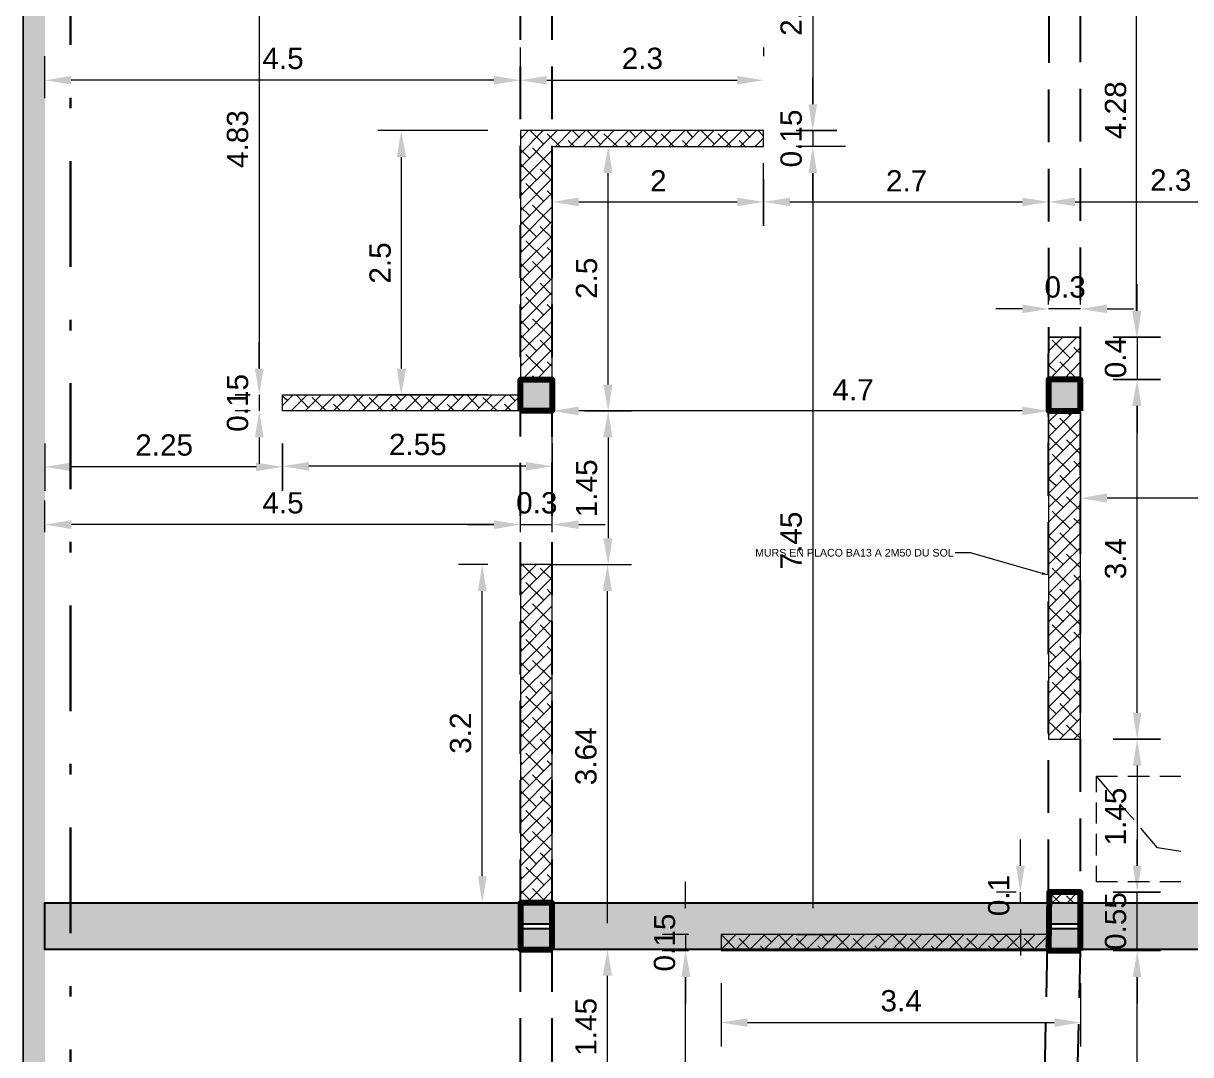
# Model space of a CAD drawing. Header units: metres. Extents: x 9.8 to 52.5, y 3 to 36.6.
# Drawn here: x 9.91 to 20.96, y 14.4 to 24.16 of the extents above; entities that cross this region are included whole.
import ezdxf

# ---------------------------------------------------------------- set-up
doc = ezdxf.new("R2010")
doc.units = ezdxf.units.M
doc.header["$MEASUREMENT"] = 0
doc.linetypes.add('DASHDOTX2', pattern=[2, 1, -0.5, 0, -0.5])
doc.linetypes.add('DASHED', pattern=[0.75, 0.5, -0.25])
doc.layers.add('Layer1', color=210, linetype='DASHDOTX2', lineweight=30)
doc.layers.add('Layer2', color=50, linetype='Continuous', lineweight=80)
for name, color, linetype in [('Layer3', 10, 'DASHED'), ('PDF_BETON', 7, 'Continuous'), ('PDF_COTESCONSTRUCTION', 7, 'Continuous'), ('PDF_INTERIORWALL', 7, 'Continuous'), ('PDF_Text', 7, 'Continuous')]:
    doc.layers.add(name, color=color, linetype=linetype)
doc.layers.add('PDF_A- PROJECTION', color=252, linetype='Continuous', true_color=0x696969)
doc.layers.add('PDF_AA-HATCH', color=7, linetype='Continuous', true_color=0x525252)
doc.styles.add('PDF ArialMT', font='arial.ttf')

msp = doc.modelspace()

# ---------------------------------------------------------------- hatches: boundary and pattern name
h = msp.add_hatch(color=5)
h.dxf.hatch_style = 1
h.paths.add_polyline_path([(14.617, 15.399), (14.617, 15.841), (10.118, 15.841), (10.118, 15.399)])
h = msp.add_hatch(color=5)
h.dxf.hatch_style = 1
h.paths.add_polyline_path([(19.616, 15.399), (19.616, 15.841), (14.919, 15.841), (14.919, 15.399)])
h = msp.add_hatch(color=5)
h.dxf.hatch_style = 1
h.paths.add_polyline_path([(24.614, 15.399), (24.614, 15.841), (19.918, 15.841), (19.918, 15.399)])
at = {"layer": 'PDF_AA-HATCH', "transparency": 33554559}
for points in [[(19.621, 21.061), (19.621, 21.067), (19.615, 21.067), (19.61, 21.061), (19.615, 21.055), (19.621, 21.055)], [(19.621, 19.445), (19.621, 19.451), (19.615, 19.451), (19.61, 19.445), (19.615, 19.439), (19.621, 19.439)], [(14.907, 19.038), (14.907, 19.044), (14.902, 19.044), (14.896, 19.038), (14.902, 19.032), (14.907, 19.032)], [(19.621, 18.904), (19.621, 18.91), (19.615, 18.91), (19.61, 18.904), (19.615, 18.899), (19.621, 18.899)], [(19.621, 18.364), (19.621, 18.37), (19.615, 18.37), (19.61, 18.364), (19.615, 18.358), (19.621, 18.358)], [(19.621, 15.94), (19.621, 15.946), (19.615, 15.946), (19.61, 15.94), (19.615, 15.934), (19.621, 15.934)], [(19.621, 15.539), (19.621, 15.545), (19.615, 15.545), (19.61, 15.539), (19.615, 15.533), (19.621, 15.533)]]:
    msp.add_hatch(color=256, dxfattribs=at).paths.add_polyline_path(points)

# ---------------------------------------------------------------- linework, layer by layer
for points in [[(14.617, 15.399), (10.118, 15.399), (10.118, 15.841), (14.617, 15.841)], [(19.616, 15.399), (14.919, 15.399), (14.919, 15.841), (19.616, 15.841)], [(24.614, 15.399), (19.918, 15.399), (19.918, 15.841), (24.614, 15.841)]]:
    msp.add_lwpolyline(points, close=True)
at = {"layer": 'Layer1'}
msp.add_lwpolyline([(10.361, 35.453), (10.361, 6.121)], dxfattribs=at)
at = {"layer": 'Layer2'}
for points in [[(14.617, 20.491), (14.617, 20.788), (14.919, 20.788), (14.919, 20.491), (14.617, 20.491)], [(19.918, 20.491), (19.918, 20.788), (19.615, 20.788), (19.615, 20.491), (19.918, 20.491)], [(19.918, 15.388), (19.918, 15.94), (19.621, 15.94), (19.615, 15.388), (19.918, 15.388)], [(14.919, 15.399), (14.919, 15.841), (14.617, 15.841), (14.617, 15.399), (14.919, 15.399)]]:
    msp.add_lwpolyline(points, dxfattribs=at)
at = {"layer": 'Layer3'}
for points in [[(14.617, 10.499), (14.617, 35.453)], [(14.919, 10.499), (14.919, 35.453)], [(19.517, 11.203), (19.615, 15.94), (19.615, 20.782), (19.621, 25.769), (19.615, 30.832), (19.615, 35.453)], [(19.819, 11.194), (19.918, 15.388), (19.918, 20.788), (19.918, 25.473), (19.918, 30.832), (19.918, 35.453)]]:
    msp.add_lwpolyline(points, dxfattribs=at)
at = {"layer": 'PDF_A- PROJECTION', "lineweight": 9}
for points in [[(20.069, 16.887), (20.069, 17.039), (20.266, 17.039)], [(20.226, 16.853), (20.069, 17.039)], [(20.365, 17.039), (20.569, 17.039)], [(20.668, 17.039), (20.865, 17.039)], [(20.069, 16.591), (20.069, 16.789)], [(20.423, 16.626), (20.29, 16.777)], [(20.069, 16.289), (20.069, 16.492)], [(20.865, 16.324), (20.644, 16.359), (20.487, 16.545)], [(20.266, 16.039), (20.069, 16.039), (20.069, 16.19)], [(20.569, 16.039), (20.365, 16.039)], [(20.865, 16.039), (20.668, 16.039)]]:
    msp.add_lwpolyline(points, dxfattribs=at)
at = {"layer": 'PDF_AA-HATCH', "lineweight": 18}
for points in [[(14.617, 23.06), (14.692, 23.142)], [(14.617, 22.927), (14.832, 23.142)], [(14.617, 22.793), (14.965, 23.142)], [(14.634, 23.078), (14.617, 23.095)], [(14.838, 23.014), (14.71, 23.142)], [(14.995, 22.991), (14.872, 23.113)], [(14.948, 22.991), (15.099, 23.142)], [(15.082, 22.991), (15.233, 23.142)], [(15.175, 23.078), (15.111, 23.142)], [(15.215, 22.991), (15.367, 23.142)], [(15.372, 23.014), (15.25, 23.142)], [(15.355, 22.991), (15.5, 23.142)], [(15.535, 22.991), (15.407, 23.113)], [(15.489, 22.991), (15.64, 23.142)], [(15.622, 22.991), (15.773, 23.142)], [(15.709, 23.078), (15.651, 23.142)], [(15.756, 22.991), (15.907, 23.142)], [(15.913, 23.014), (15.785, 23.142)], [(15.89, 22.991), (16.041, 23.142)], [(16.07, 22.991), (15.948, 23.113)], [(16.023, 22.991), (16.174, 23.142)], [(16.163, 22.991), (16.308, 23.142)], [(16.25, 23.078), (16.192, 23.142)], [(16.297, 22.991), (16.448, 23.142)], [(16.453, 23.014), (16.326, 23.142)], [(16.43, 22.991), (16.581, 23.142)], [(16.61, 22.991), (16.488, 23.113)], [(16.564, 22.991), (16.715, 23.142)], [(16.698, 22.991), (16.849, 23.142)], [(16.791, 23.078), (16.727, 23.142)], [(16.918, 23.089), (16.866, 23.142)], [(14.902, 22.81), (14.733, 22.979)], [(15.128, 22.991), (15.07, 23.049)], [(15.669, 22.991), (15.611, 23.049)], [(16.204, 22.991), (16.151, 23.049)], [(16.744, 22.991), (16.686, 23.049)], [(16.837, 22.991), (16.918, 23.072)], [(14.704, 22.88), (14.617, 22.962)], [(14.617, 22.659), (14.919, 22.956)], [(14.768, 22.677), (14.617, 22.828)], [(14.617, 22.526), (14.919, 22.822)], [(14.919, 22.665), (14.803, 22.776)], [(14.617, 22.386), (14.919, 22.688)], [(14.838, 22.473), (14.669, 22.642)], [(14.634, 22.543), (14.617, 22.561)], [(14.617, 22.252), (14.919, 22.555)], [(14.919, 22.526), (14.872, 22.572)], [(14.617, 22.119), (14.919, 22.421)], [(14.704, 22.34), (14.617, 22.421)], [(14.902, 22.27), (14.733, 22.438)], [(14.617, 21.985), (14.919, 22.287)], [(14.768, 22.136), (14.617, 22.287)], [(14.919, 22.125), (14.803, 22.235)], [(14.617, 21.851), (14.919, 22.148)], [(14.838, 21.933), (14.669, 22.101)], [(14.634, 22.003), (14.617, 22.02)], [(14.617, 21.718), (14.919, 22.014)], [(14.919, 21.991), (14.872, 22.037)], [(14.704, 21.799), (14.617, 21.886)], [(14.617, 21.578), (14.919, 21.88)], [(14.902, 21.735), (14.733, 21.904)], [(14.768, 21.596), (14.617, 21.753)], [(14.617, 21.445), (14.919, 21.747)], [(14.919, 21.584), (14.803, 21.7)], [(14.617, 21.311), (14.919, 21.613)], [(14.838, 21.398), (14.669, 21.567)], [(14.617, 21.177), (14.919, 21.479)], [(14.634, 21.462), (14.617, 21.479)], [(14.919, 21.45), (14.872, 21.497)], [(14.704, 21.259), (14.617, 21.346)], [(14.617, 21.043), (14.919, 21.34)], [(14.902, 21.195), (14.733, 21.363)], [(14.768, 21.061), (14.617, 21.212)], [(14.617, 20.91), (14.919, 21.206)], [(14.919, 21.043), (14.803, 21.16)], [(19.615, 21.055), (19.749, 21.189)], [(19.615, 20.921), (19.883, 21.189)], [(19.819, 20.991), (19.65, 21.16)], [(19.918, 21.166), (19.894, 21.189)], [(14.617, 20.805), (14.634, 20.788), (14.919, 21.073)], [(14.838, 20.857), (14.669, 21.026)], [(19.621, 20.788), (19.918, 21.09)], [(19.918, 21.032), (19.854, 21.09)], [(14.634, 20.927), (14.617, 20.939)], [(14.733, 20.823), (14.768, 20.788), (14.919, 20.939)], [(14.919, 20.91), (14.872, 20.956)], [(19.685, 20.857), (19.615, 20.927)], [(19.72, 20.956), (19.889, 20.788), (19.918, 20.817)], [(19.755, 20.788), (19.918, 20.956)], [(14.902, 20.788), (14.919, 20.805)], [(19.615, 20.788), (19.615, 20.794)], [(12.367, 20.544), (12.466, 20.642)], [(12.414, 20.59), (12.367, 20.631)], [(12.449, 20.491), (12.6, 20.642)], [(12.611, 20.52), (12.495, 20.642)], [(12.582, 20.491), (12.733, 20.642)], [(12.78, 20.491), (12.646, 20.619)], [(12.716, 20.491), (12.867, 20.642)], [(12.85, 20.491), (13.001, 20.642)], [(12.914, 20.491), (12.85, 20.555)], [(12.948, 20.59), (12.896, 20.642)], [(12.989, 20.491), (13.134, 20.642)], [(13.152, 20.52), (13.036, 20.642)], [(13.123, 20.491), (13.274, 20.642)], [(13.315, 20.491), (13.187, 20.619)], [(13.257, 20.491), (13.408, 20.642)], [(13.39, 20.491), (13.541, 20.642)], [(13.454, 20.491), (13.39, 20.555)], [(13.489, 20.59), (13.437, 20.642)], [(13.524, 20.491), (13.675, 20.642)], [(13.692, 20.52), (13.57, 20.642)], [(13.663, 20.491), (13.809, 20.642)], [(13.855, 20.491), (13.727, 20.619)], [(13.797, 20.491), (13.948, 20.642)], [(13.989, 20.491), (13.925, 20.555)], [(13.931, 20.491), (14.082, 20.642)], [(14.03, 20.59), (13.977, 20.642)], [(14.064, 20.491), (14.216, 20.642)], [(14.227, 20.52), (14.111, 20.642)], [(14.198, 20.491), (14.349, 20.642)], [(14.396, 20.491), (14.262, 20.619)], [(14.332, 20.491), (14.483, 20.642)], [(14.529, 20.491), (14.466, 20.555)], [(14.471, 20.491), (14.617, 20.637)], [(14.564, 20.59), (14.512, 20.642)], [(12.373, 20.491), (12.367, 20.497)], [(14.605, 20.491), (14.617, 20.503)], [(19.685, 20.317), (19.615, 20.387), (19.72, 20.491)], [(19.615, 20.247), (19.86, 20.491)], [(19.819, 20.451), (19.784, 20.491)], [(19.615, 20.113), (19.918, 20.416)], [(19.889, 20.253), (19.72, 20.422)], [(19.615, 19.986), (19.615, 19.98), (19.918, 20.282)], [(19.755, 20.113), (19.615, 20.253)], [(19.918, 20.084), (19.784, 20.218)], [(19.685, 19.782), (19.615, 19.846), (19.918, 20.148)], [(19.755, 19.579), (19.615, 19.712), (19.918, 20.009)], [(19.819, 19.916), (19.65, 20.084)], [(19.918, 19.951), (19.854, 20.015)], [(19.889, 19.712), (19.72, 19.881)], [(19.615, 19.579), (19.918, 19.875)], [(19.615, 19.439), (19.918, 19.741)], [(19.918, 19.55), (19.784, 19.678)], [(19.615, 19.306), (19.918, 19.608)], [(19.755, 19.038), (19.615, 19.172), (19.918, 19.474)], [(19.819, 19.375), (19.65, 19.544)], [(19.918, 19.416), (19.854, 19.474)], [(19.615, 19.038), (19.918, 19.335)], [(19.889, 19.172), (19.72, 19.34)], [(19.685, 19.242), (19.615, 19.311)], [(19.615, 18.904), (19.918, 19.201)], [(19.918, 19.009), (19.784, 19.137)], [(14.617, 19.021), (14.634, 19.038), (14.768, 18.904)], [(14.617, 18.887), (14.768, 19.038)], [(14.617, 18.753), (14.907, 19.038)], [(14.919, 18.893), (14.803, 19.003)], [(19.615, 18.765), (19.918, 19.067)], [(19.819, 18.835), (19.65, 19.003)], [(14.617, 18.62), (14.919, 18.916)], [(19.615, 18.631), (19.918, 18.934)], [(19.918, 18.875), (19.854, 18.939)], [(14.634, 18.771), (14.617, 18.788)], [(14.617, 18.48), (14.919, 18.782)], [(14.838, 18.701), (14.669, 18.87)], [(14.919, 18.753), (14.872, 18.806)], [(19.615, 18.498), (19.918, 18.8)], [(19.889, 18.637), (19.72, 18.806)], [(14.902, 18.498), (14.733, 18.666)], [(19.685, 18.701), (19.615, 18.771)], [(19.615, 18.364), (19.918, 18.666)], [(14.617, 18.346), (14.919, 18.649)], [(14.704, 18.567), (14.617, 18.649)], [(19.755, 18.498), (19.615, 18.637)], [(19.918, 18.469), (19.784, 18.602)], [(14.617, 18.213), (14.919, 18.515)], [(14.768, 18.364), (14.617, 18.515)], [(14.919, 18.352), (14.803, 18.469)], [(19.685, 18.16), (19.615, 18.23), (19.918, 18.527)], [(19.819, 18.3), (19.65, 18.469)], [(14.617, 18.079), (14.919, 18.376)], [(19.755, 17.963), (19.615, 18.097), (19.918, 18.393)], [(19.918, 18.335), (19.854, 18.399)], [(14.634, 18.23), (14.617, 18.248)], [(14.617, 17.945), (14.919, 18.242)], [(14.838, 18.16), (14.669, 18.329)], [(14.919, 18.219), (14.872, 18.265)], [(19.615, 17.957), (19.918, 18.259)], [(19.889, 18.097), (19.72, 18.265)], [(14.704, 18.027), (14.617, 18.114)], [(14.902, 17.963), (14.733, 18.131)], [(19.615, 17.829), (19.615, 17.823), (19.918, 18.126)], [(14.617, 17.812), (14.919, 18.108)], [(19.918, 17.934), (19.784, 18.062)], [(14.768, 17.823), (14.617, 17.98)], [(14.617, 17.672), (14.919, 17.974)], [(14.919, 17.812), (14.803, 17.928)], [(19.615, 17.69), (19.918, 17.992)], [(19.819, 17.759), (19.65, 17.928)], [(14.617, 17.538), (14.919, 17.841)], [(14.838, 17.626), (14.669, 17.794)], [(19.755, 17.422), (19.615, 17.556), (19.918, 17.858)], [(19.918, 17.794), (19.854, 17.858)], [(14.617, 17.405), (14.919, 17.707)], [(14.634, 17.69), (14.617, 17.707)], [(14.919, 17.678), (14.872, 17.724)], [(19.615, 17.422), (19.918, 17.719)], [(19.685, 17.626), (19.615, 17.695)], [(19.889, 17.556), (19.72, 17.724)], [(14.704, 17.492), (14.617, 17.573)], [(14.617, 17.271), (14.919, 17.568)], [(14.902, 17.422), (14.733, 17.591)], [(19.72, 17.387), (19.918, 17.585)], [(19.918, 17.393), (19.784, 17.521)], [(19.854, 17.387), (19.918, 17.451)], [(14.768, 17.289), (14.617, 17.44)], [(14.617, 17.137), (14.919, 17.434)], [(14.919, 17.271), (14.803, 17.387)], [(14.617, 16.998), (14.919, 17.3)], [(14.838, 17.085), (14.669, 17.254)], [(14.634, 17.155), (14.617, 17.172)], [(14.617, 16.864), (14.919, 17.166)], [(14.919, 17.137), (14.872, 17.184)], [(14.617, 16.731), (14.919, 17.033)], [(14.704, 16.951), (14.617, 17.033)], [(14.902, 16.882), (14.733, 17.05)], [(14.617, 16.597), (14.919, 16.899)], [(14.768, 16.748), (14.617, 16.899)], [(14.919, 16.736), (14.803, 16.847)], [(14.617, 16.463), (14.919, 16.76)], [(14.838, 16.545), (14.669, 16.713)], [(14.634, 16.614), (14.617, 16.632)], [(14.617, 16.329), (14.919, 16.626)], [(14.919, 16.603), (14.872, 16.649)], [(14.704, 16.411), (14.617, 16.498)], [(14.617, 16.19), (14.919, 16.492)], [(14.902, 16.347), (14.733, 16.515)], [(14.768, 16.207), (14.617, 16.364)], [(14.617, 16.056), (14.919, 16.359)], [(14.919, 16.196), (14.803, 16.312)], [(14.617, 15.923), (14.919, 16.225)], [(14.838, 16.01), (14.669, 16.178)], [(14.634, 16.074), (14.617, 16.091)], [(14.681, 15.847), (14.919, 16.085)], [(14.919, 16.062), (14.872, 16.109)], [(14.704, 15.87), (14.617, 15.957)], [(14.861, 15.847), (14.733, 15.975)], [(14.814, 15.847), (14.919, 15.952)], [(19.72, 15.841), (19.621, 15.94)], [(19.65, 15.841), (19.755, 15.94)], [(19.854, 15.841), (19.784, 15.905)], [(19.79, 15.841), (19.889, 15.94)], [(16.517, 15.533), (16.523, 15.539)], [(16.517, 15.399), (16.657, 15.539)], [(16.657, 15.399), (16.517, 15.539)], [(16.645, 15.388), (16.791, 15.539)], [(16.802, 15.388), (16.686, 15.504)], [(16.779, 15.388), (16.93, 15.539)], [(16.791, 15.533), (16.785, 15.539)], [(16.913, 15.388), (17.064, 15.539)], [(16.994, 15.469), (16.918, 15.539)], [(17.046, 15.388), (17.197, 15.539)], [(17.192, 15.399), (17.058, 15.539)], [(17.18, 15.388), (17.331, 15.539)], [(17.343, 15.388), (17.227, 15.504)], [(17.314, 15.388), (17.465, 15.539)], [(17.331, 15.533), (17.325, 15.539)], [(17.453, 15.388), (17.599, 15.539)], [(17.529, 15.469), (17.459, 15.539)], [(17.587, 15.388), (17.738, 15.539)], [(17.732, 15.399), (17.593, 15.539)], [(17.721, 15.388), (17.872, 15.539)], [(17.878, 15.388), (17.767, 15.504)], [(17.854, 15.388), (18.005, 15.539)], [(17.866, 15.533), (17.866, 15.539)], [(17.988, 15.388), (18.139, 15.539)], [(18.069, 15.469), (18, 15.539)], [(18.127, 15.388), (18.273, 15.539)], [(18.273, 15.399), (18.133, 15.539)], [(18.261, 15.388), (18.412, 15.539)], [(18.418, 15.388), (18.308, 15.504)], [(18.395, 15.388), (18.546, 15.539)], [(18.406, 15.533), (18.401, 15.539)], [(18.529, 15.388), (18.68, 15.539)], [(18.61, 15.469), (18.534, 15.539)], [(18.662, 15.388), (18.813, 15.539)], [(18.808, 15.399), (18.674, 15.539)], [(18.796, 15.388), (18.947, 15.539)], [(18.959, 15.388), (18.842, 15.504)], [(18.935, 15.388), (19.081, 15.539)], [(18.947, 15.533), (18.941, 15.539)], [(19.069, 15.388), (19.22, 15.539)], [(19.145, 15.469), (19.075, 15.539)], [(19.203, 15.388), (19.354, 15.539)], [(19.348, 15.399), (19.209, 15.539)], [(19.336, 15.388), (19.488, 15.539)], [(19.493, 15.388), (19.383, 15.504)], [(19.47, 15.388), (19.615, 15.533)], [(19.482, 15.533), (19.482, 15.539)], [(16.936, 15.388), (16.889, 15.434)], [(17.476, 15.388), (17.43, 15.434)], [(18.011, 15.388), (17.971, 15.434)], [(18.552, 15.388), (18.505, 15.434)], [(19.092, 15.388), (19.046, 15.434)], [(19.615, 15.405), (19.586, 15.434)], [(19.604, 15.388), (19.615, 15.399)]]:
    msp.add_lwpolyline(points, dxfattribs=at)
at = {"layer": 'PDF_BETON', "lineweight": 25}
for points in [[(14.617, 20.491), (14.617, 20.788), (14.919, 20.788), (14.919, 20.491)], [(19.615, 20.491), (19.615, 20.788), (19.918, 20.788), (19.918, 20.491)], [(14.617, 15.638), (14.617, 15.841), (14.919, 15.841), (14.919, 15.638)], [(19.615, 15.638), (19.615, 15.841), (19.918, 15.841), (19.918, 15.638)], [(14.617, 15.399), (14.617, 15.597), (14.919, 15.597), (14.919, 15.399)], [(19.615, 15.399), (19.615, 15.597), (19.918, 15.597), (19.918, 15.399)]]:
    msp.add_lwpolyline(points, close=True, dxfattribs=at)
at = {"layer": 'PDF_BETON', "transparency": 33554559}
for points in [[(14.617, 20.788), (14.617, 20.491), (14.919, 20.788)], [(14.617, 20.491), (14.919, 20.788), (14.919, 20.491)], [(19.615, 20.788), (19.615, 20.491), (19.918, 20.788)], [(19.615, 20.491), (19.918, 20.788), (19.918, 20.491)], [(14.617, 15.841), (14.617, 15.638), (14.919, 15.841)], [(14.617, 15.638), (14.919, 15.841), (14.919, 15.638)], [(19.615, 15.841), (19.615, 15.638), (19.918, 15.841)], [(19.615, 15.638), (19.918, 15.841), (19.918, 15.638)], [(14.617, 15.597), (14.617, 15.399), (14.919, 15.597)], [(14.617, 15.399), (14.919, 15.597), (14.919, 15.399)], [(19.615, 15.597), (19.615, 15.399), (19.918, 15.597)], [(19.615, 15.399), (19.918, 15.597), (19.918, 15.399)]]:
    msp.add_solid(points, dxfattribs=at)
at = {"layer": 'PDF_COTESCONSTRUCTION', "lineweight": 5}
for points in [[(12.146, 24.973), (12.146, 25.223), (12.146, 20.892), (12.146, 21.142)], [(17.383, 25.223), (17.383, 23.392), (17.383, 23.642)], [(20.447, 21.439), (20.447, 25.223), (20.447, 24.973)], [(14.617, 23.45), (14.617, 23.845), (14.617, 23.927)], [(16.918, 23.927), (16.918, 23.845)], [(10.118, 23.45), (10.118, 23.845)], [(14.367, 23.618), (10.368, 23.618)], [(14.867, 23.618), (16.669, 23.618)], [(14.309, 23.142), (13.268, 23.142)], [(17.383, 23.142), (17.383, 22.991)], [(15.227, 22.991), (15.669, 22.991)], [(17.692, 22.991), (17.61, 22.991), (17.227, 22.991)], [(13.489, 22.892), (13.489, 20.892)], [(16.918, 22.683), (16.918, 22.241), (16.918, 22.834)], [(14.919, 22.683), (14.919, 22.241)], [(15.448, 20.741), (15.448, 22.741)], [(17.383, 22.491), (17.383, 22.741), (17.383, 15.789)], [(15.169, 22.468), (16.669, 22.468)], [(17.168, 22.468), (19.366, 22.468)], [(19.865, 22.468), (21.667, 22.468)], [(19.615, 21.497), (19.615, 21.677)], [(19.918, 21.497), (19.918, 21.677)], [(20.453, 21.439), (20.453, 21.689)], [(19.366, 21.456), (19.116, 21.456)], [(19.918, 21.456), (19.615, 21.456)], [(20.168, 21.456), (20.418, 21.456)], [(20.453, 21.189), (20.453, 20.788)], [(14.919, 19.98), (14.919, 20.712)], [(19.615, 19.98), (19.615, 20.712)], [(12.146, 20.642), (12.146, 20.491)], [(14.309, 20.642), (13.268, 20.642)], [(12.059, 20.491), (11.92, 20.491)], [(19.366, 20.491), (15.169, 20.491)], [(19.918, 20.48), (19.918, 19.445)], [(20.453, 17.637), (20.453, 20.538), (20.453, 20.288)], [(12.146, 20.241), (12.146, 19.991)], [(15.448, 20.241), (15.448, 19.288)], [(10.118, 20.183), (10.118, 19.736)], [(12.367, 19.736), (12.367, 20.183), (12.367, 19.741)], [(14.919, 20.183), (14.919, 19.741)], [(12.117, 19.962), (10.368, 19.962)], [(14.669, 19.968), (12.617, 19.968)], [(24.364, 19.666), (20.168, 19.666)], [(10.118, 19.346), (10.118, 19.643)], [(14.617, 19.346), (14.617, 19.643)], [(14.919, 19.346), (14.919, 19.643)], [(14.117, 19.416), (14.367, 19.416), (10.368, 19.416)], [(14.617, 19.416), (14.919, 19.416)], [(15.169, 19.416), (15.419, 19.416)], [(14.617, 19.108), (14.617, 19.189)], [(14.309, 19.038), (14.03, 19.038)], [(14.925, 19.038), (15.663, 19.038)], [(15.227, 19.038), (15.669, 19.038)], [(14.256, 16.091), (14.256, 18.788)], [(15.442, 15.649), (15.442, 18.788)], [(20.453, 17.137), (20.453, 16.19), (20.453, 16.44)], [(19.348, 16.19), (19.348, 16.44)], [(16.18, 15.789), (16.18, 16.039)], [(19.307, 15.94), (19.121, 15.94)], [(19.348, 15.841), (19.348, 15.94)], [(20.453, 15.388), (20.453, 15.94)], [(19.307, 15.841), (19.121, 15.841)], [(19.348, 15.591), (19.348, 15.341)], [(16.209, 15.539), (15.959, 15.539)], [(16.18, 15.539), (16.18, 15.388)], [(17.227, 15.539), (17.61, 15.539)], [(15.442, 14.202), (15.442, 15.15)], [(16.18, 12.243), (16.18, 11.993), (16.18, 15.138), (16.18, 14.888)], [(20.453, 11.993), (20.453, 15.138), (20.453, 14.888)], [(16.517, 15.08), (16.517, 14.481)], [(19.918, 15.08), (19.918, 14.481)], [(16.767, 14.708), (19.668, 14.708)]]:
    msp.add_lwpolyline(points, dxfattribs=at)
for points in [[(17.61, 23.142), (17.227, 23.142)], [(19.615, 22.694), (19.615, 22.776)], [(20.673, 21.189), (20.226, 21.189)], [(20.673, 20.788), (20.226, 20.788)], [(11.92, 20.642), (12.059, 20.642)], [(15.669, 20.491), (15.227, 20.491)], [(20.673, 17.387), (20.226, 17.387)], [(20.673, 15.94), (20.226, 15.94)], [(15.959, 15.388), (16.209, 15.388)], [(20.673, 15.388), (20.226, 15.388)]]:
    msp.add_lwpolyline(points, close=True, dxfattribs=at)
at = {"layer": 'PDF_COTESCONSTRUCTION', "transparency": 33554559}
for points in [[(10.368, 23.659), (10.368, 23.578), (10.118, 23.618)], [(14.367, 23.659), (14.367, 23.578), (14.617, 23.618)], [(14.867, 23.659), (14.867, 23.578), (14.617, 23.618)], [(16.669, 23.659), (16.669, 23.578), (16.918, 23.618)], [(17.343, 23.392), (17.424, 23.392), (17.383, 23.142)], [(17.343, 23.392), (17.424, 23.392), (17.383, 23.142)], [(13.448, 22.892), (13.536, 22.892), (13.489, 23.142)], [(15.401, 22.741), (15.489, 22.741), (15.448, 22.991)], [(17.343, 22.741), (17.424, 22.741), (17.383, 22.991)], [(17.343, 22.741), (17.424, 22.741), (17.383, 22.991)], [(15.169, 22.508), (15.169, 22.427), (14.919, 22.468)], [(16.669, 22.508), (16.669, 22.427), (16.918, 22.468)], [(17.168, 22.508), (17.168, 22.427), (16.918, 22.468)], [(19.366, 22.508), (19.366, 22.427), (19.615, 22.468)], [(19.865, 22.508), (19.865, 22.427), (19.615, 22.468)], [(19.366, 21.497), (19.366, 21.415), (19.615, 21.456)], [(20.168, 21.497), (20.168, 21.415), (19.918, 21.456)], [(20.406, 21.439), (20.493, 21.439), (20.447, 21.189)], [(20.406, 21.439), (20.493, 21.439), (20.453, 21.189)], [(12.106, 20.892), (12.187, 20.892), (12.146, 20.642)], [(12.106, 20.892), (12.187, 20.892), (12.146, 20.642)], [(13.448, 20.892), (13.536, 20.892), (13.489, 20.642)], [(20.406, 20.538), (20.493, 20.538), (20.453, 20.788)], [(20.412, 20.538), (20.493, 20.538), (20.453, 20.788)], [(15.401, 20.741), (15.489, 20.741), (15.448, 20.491)], [(12.106, 20.241), (12.187, 20.241), (12.146, 20.491)], [(15.169, 20.532), (15.169, 20.451), (14.919, 20.491)], [(15.401, 20.241), (15.489, 20.241), (15.448, 20.491)], [(19.366, 20.532), (19.366, 20.451), (19.615, 20.491)], [(10.368, 20.003), (10.368, 19.922), (10.118, 19.962)], [(12.117, 20.003), (12.117, 19.922), (12.367, 19.962)], [(12.617, 20.009), (12.617, 19.927), (12.367, 19.968)], [(14.669, 20.009), (14.669, 19.927), (14.919, 19.968)], [(20.168, 19.712), (20.168, 19.625), (19.918, 19.666)], [(10.368, 19.457), (10.368, 19.375), (10.118, 19.416)], [(14.367, 19.457), (14.367, 19.375), (14.617, 19.416)], [(14.367, 19.457), (14.367, 19.375), (14.617, 19.416)], [(15.169, 19.457), (15.169, 19.375), (14.919, 19.416)], [(15.401, 19.288), (15.489, 19.288), (15.448, 19.038)], [(14.216, 18.788), (14.297, 18.788), (14.256, 19.038)], [(15.396, 18.788), (15.483, 18.788), (15.442, 19.038)], [(20.412, 17.637), (20.493, 17.637), (20.453, 17.387)], [(20.412, 17.137), (20.493, 17.137), (20.453, 17.387)], [(19.307, 16.19), (19.389, 16.19), (19.348, 15.94)], [(20.412, 16.19), (20.493, 16.19), (20.453, 15.94)], [(20.412, 16.19), (20.493, 16.19), (20.453, 15.94)], [(14.216, 16.091), (14.297, 16.091), (14.256, 15.841)], [(19.307, 15.591), (19.389, 15.591), (19.348, 15.841)], [(16.14, 15.789), (16.227, 15.789), (16.18, 15.539)], [(17.343, 15.789), (17.424, 15.789), (17.383, 15.539)], [(15.396, 15.649), (15.483, 15.649), (15.442, 15.399)], [(15.396, 15.15), (15.483, 15.15), (15.442, 15.399)], [(16.14, 15.138), (16.227, 15.138), (16.18, 15.388)], [(16.14, 15.138), (16.227, 15.138), (16.18, 15.388)], [(20.412, 15.138), (20.493, 15.138), (20.453, 15.388)], [(20.412, 15.138), (20.493, 15.138), (20.453, 15.388)], [(16.767, 14.748), (16.767, 14.667), (16.517, 14.708)], [(19.668, 14.748), (19.668, 14.667), (19.918, 14.708)]]:
    msp.add_solid(points, dxfattribs=at)
at = {"layer": 'PDF_INTERIORWALL', "lineweight": 5}
for points in [[(46.4, 35.65), (9.914, 35.65), (9.914, 5.652), (20.266, 5.652)], [(10.118, 5.652), (10.118, 7.849), (10.118, 5.652), (9.914, 5.652), (9.914, 35.453), (39.599, 35.453), (46.4, 35.453)], [(14.919, 20.491), (14.919, 20.788), (14.919, 22.991), (16.918, 22.991), (16.918, 23.142), (14.617, 23.142), (14.617, 20.788), (14.617, 20.491), (12.367, 20.491), (12.367, 20.642), (14.617, 20.642)], [(19.615, 21.189), (19.918, 21.189)], [(19.546, 18.957), (18.877, 19.149), (18.732, 19.149)], [(14.919, 15.399), (14.919, 15.841), (14.919, 19.038), (14.617, 19.038), (14.617, 15.847), (14.617, 15.399)], [(19.615, 15.539), (16.517, 15.539), (16.517, 15.388), (19.918, 15.388), (19.918, 15.94)], [(19.615, 15.388), (19.615, 15.94), (19.918, 15.94), (19.918, 15.841)], [(14.919, 15.847), (14.617, 15.847)]]:
    msp.add_lwpolyline(points, dxfattribs=at)
msp.add_lwpolyline([(19.918, 17.387), (19.918, 20.491), (19.918, 21.189), (19.615, 21.189), (19.615, 20.491), (19.615, 17.387)], close=True, dxfattribs=at)
at = {"layer": 'PDF_INTERIORWALL', "transparency": 33554559}
for points in [[(10.118, 35.453), (9.914, 35.453), (10.118, 5.652)], [(9.914, 35.453), (10.118, 5.652), (9.914, 5.652)], [(19.552, 18.968), (19.615, 18.939), (19.546, 18.945)]]:
    msp.add_solid(points, dxfattribs=at)

# ---------------------------------------------------------------- texts
at = {"layer": 'PDF_Text', "char_height": 0.2012, "attachment_point": 4, "rotation": 90, "style": 'PDF ArialMT'}
for s, insert in [('2.33', (17.18, 24.038)), ('4.28', (20.249, 23.061)), ('4.83', (11.942, 22.788)), ('0.15', (17.18, 22.794)), ('2.5', (13.291, 21.695)), ('2.5', (15.244, 21.55)), ('0.4', (20.249, 20.8)), ('0.15', (11.942, 20.294)), ('1.45', (15.244, 19.486)), ('7.45', (17.18, 18.992)), ('3.4', (20.249, 18.899)), ('3.2', (14.052, 17.249)), ('3.64', (15.238, 16.952)), ('1.45', (20.249, 16.382)), ('0.1', (19.144, 15.714)), ('0.55', (20.249, 15.394)), ('0.15', (15.982, 15.191)), ('1.45', (15.238, 14.394))]:
    msp.add_mtext(s, dxfattribs=dict(at, insert=insert))
at = {"layer": 'PDF_Text', "attachment_point": 4, "style": 'PDF ArialMT'}
for s, insert, char_height in [('4.5', (12.176, 23.824), 0.2012), ('2.3', (15.576, 23.824), 0.2012), ('2', (15.844, 22.667), 0.201), ('2.7', (18.076, 22.667), 0.2012), ('2.3', (20.575, 22.673), 0.2012), ('0.3', (19.576, 21.662), 0.2012), ('4.7', (17.57, 20.691), 0.2012), ('2.25', (10.973, 20.168), 0.2012), ('2.55', (13.373, 20.173), 0.2012), ('4.5', (12.176, 19.621), 0.2012), ('0.3', (14.577, 19.621), 0.2012), ('MURS EN PLACO BA13 A 2M50 DU SOL', (16.838, 19.15), 0.07182), ('3.4', (18.024, 14.913), 0.2012)]:
    msp.add_mtext(s, dxfattribs=dict(at, insert=insert, char_height=char_height))

doc.saveas('drawing.dxf')
